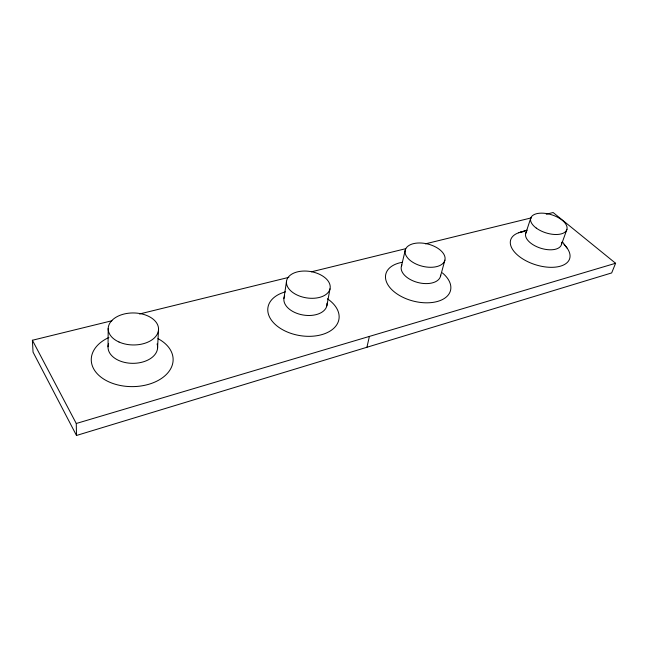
<?xml version="1.0" encoding="UTF-8"?>
<svg xmlns="http://www.w3.org/2000/svg" width="648" height="648" viewBox="0 0 648 648"><rect width="100%" height="100%" fill="white"/><g stroke="black" fill="none" stroke-linecap="round" stroke-linejoin="round"><path stroke-width="0.97" d="M108.03 346.777L108.2 328.398M157.537 348.616L158.541 328.901M283.929 298.461L286.513 281.305M326.827 305.856L330.002 288.854A22.081 13.325 9.5 0 0 300.154 271.342A22.081 13.325 9.5 0 0 294.848 293.844A22.081 13.325 9.5 0 0 330.002 288.854M366.93 347.263L369.384 336.417M401.468 265.996L405.356 249.755M440.486 276.307L444.893 260.148A20.444 11.437 14.1 0 0 417.604 243.032A20.444 11.437 14.1 0 0 412.711 262.229A20.444 11.437 14.1 0 0 444.893 260.148M525.771 233.288L530.785 218.052M561.476 244.507L566.935 229.319M546.264 214.213L553.141 212.528L615.6 263.274L611.672 272.93L76.488 435.472L33.04 352.115L32.4 340.257L111.983 320.736M520.717 232.138L527.116 230.21M518.627 232.77L526.8 230.307M76.488 435.472L76.27 423.492L615.6 263.274M139.498 313.988L288.838 277.352M311.437 271.812L405.761 248.678M425.412 243.851L531.522 217.825M562.262 241.631L567.032 248.006M32.4 340.257L76.27 423.492M565.639 246.264A30.958 16.176 17.8 0 1 555.798 267.081A30.958 16.176 17.8 0 1 514.682 252.234A30.958 16.176 17.8 0 1 524.588 231.441M564.003 244.555A30.958 16.176 17.8 0 1 565.121 245.689M442.357 272.873A33.372 19.448 14.3 0 1 438.25 301.223A33.372 19.448 14.3 0 1 390.898 288.725A33.372 19.448 14.3 0 1 402.295 262.302M327.41 298.793A35.98 22.583 9.4 0 1 327.337 332.578A35.98 22.583 9.4 0 1 274.639 323.879A35.98 22.583 9.4 0 1 285.436 291.859M157.966 338.637A40.946 26.989 -0.2 0 1 161.425 378.489A40.946 26.989 -0.2 0 1 100.886 377.079A40.946 26.989 -0.2 0 1 108.896 337.486M561.622 242.587A18.711 9.615 17.6 0 1 540.797 248.241A18.711 9.615 17.6 0 1 526.711 231.628M440.672 275.181A20.185 11.575 14.2 0 1 417.733 282.471A20.185 11.575 14.2 0 1 401.906 264.943M327.021 303.224A21.781 13.462 9.4 0 1 303.029 314.993A21.781 13.462 9.4 0 1 284.683 295.917M157.083 343.926A24.802 16.119 0.2 0 1 132.654 363.334A24.802 16.119 0.2 0 1 108.629 343.626M536.244 228.064A18.938 9.477 17.5 0 0 566.603 230.194A18.938 9.477 17.5 0 0 543.591 213.216A18.938 9.477 17.5 0 0 536.244 228.064M119.013 342.014A25.175 16.006 0.6 0 0 158.46 330.456A25.175 16.006 0.6 0 0 122.634 314.41A25.175 16.006 0.6 0 0 119.013 342.014"/></g></svg>
